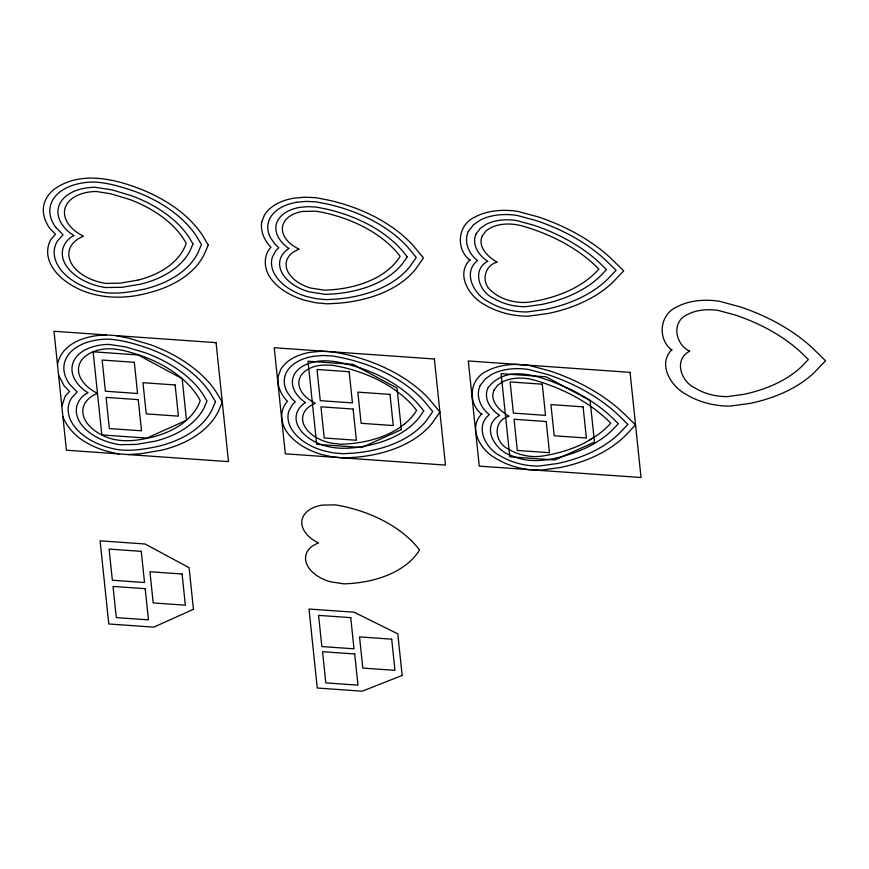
<?xml version="1.0" encoding="UTF-8"?>
<svg xmlns="http://www.w3.org/2000/svg" width="869" height="869" viewBox="0 0 869 869"><rect width="100%" height="100%" fill="white"/><g stroke="black" fill="none" stroke-linecap="round" stroke-linejoin="round"><path stroke-width="1.3" d="M57.473 364.611C61.699 342.668 86.857 335.217 106.431 334.945M61.818 406.181L65.218 396.231L69.574 391.387L64.132 385.858L58.581 375.278M469.999 259.755C455.389 274.365 469.162 296.622 484.424 304.552A54.736 34.217 10.7 0 0 528.493 316.142L548.317 313.459A158.94 99.381 10.7 0 0 612.754 282.316L623.714 270.846L610.179 257.648A158.94 99.381 10.7 0 0 538.226 216.902L517.544 211.363A54.736 34.217 10.7 0 0 475.267 216.892C457.746 224.332 455.16 248.86 470.064 260.298M481.839 413.84C467.229 428.46 481.002 450.707 496.264 458.636A54.736 34.217 10.7 0 0 528.732 469.608L540.322 470.238L560.157 467.555A158.94 99.381 10.7 0 0 624.594 436.401L635.554 424.93L622.008 411.743A158.94 99.381 10.7 0 0 550.066 370.998L529.384 365.458L517.739 364.448A54.736 34.217 10.7 0 0 487.107 370.976C469.586 378.417 467.001 402.944 481.893 414.394M671.835 349.675C657.236 364.285 671.009 386.542 686.271 394.472A54.736 34.217 10.7 0 0 730.329 406.062L750.153 403.379A158.94 99.381 10.7 0 0 814.59 372.236L825.55 360.765L812.015 347.567A158.94 99.381 10.7 0 0 740.062 306.822L719.38 301.282A54.736 34.217 10.7 0 0 677.114 306.811C659.582 314.252 657.007 338.78 671.9 350.218M589.953 439.91L593.972 437.411M84.804 394.504L88.03 392.69L84.369 390.387A46.339 28.981 10.7 0 1 74.202 360.157A46.339 28.981 10.7 0 1 109.19 344.417L125.962 347.003L145.677 352.912A107.658 67.315 10.7 0 1 202.629 393.787L207.018 401.065L204.096 407.833A107.658 67.315 10.7 0 1 154.899 441.235L136.14 444.439L119.661 444.678A46.339 28.981 10.7 0 1 80.85 423.746A46.339 28.981 10.7 0 1 84.793 394.504M689.671 351.206C673.258 359.636 681.057 381.817 695.233 388.128A39.985 25.005 10.7 0 0 727.418 396.601L743.614 394.363A144.276 90.202 10.7 0 0 802.098 366.088L808.355 359.549L800.631 352.032A144.276 90.202 10.7 0 0 735.326 315.045L718.424 310.472A39.985 25.005 10.7 0 0 687.542 314.513C671.02 321.649 675.115 344.32 689.671 351.195M296.763 202.238L306.214 201.391L316.24 201.88L327.178 204.009A120.845 75.56 10.7 0 1 407.952 247.372L416.262 257.441L409.951 266.49A120.845 75.56 10.7 0 1 337.096 299.034L326.451 299.642L316.381 298.719L306.616 296.525A48.718 30.458 10.7 0 1 276.766 277.483A48.621 30.404 10.7 0 1 272.453 256.855L275.973 250.446L278.862 247.774L275.364 244.645L270.455 237.639A48.621 30.404 10.7 0 1 296.698 202.314M313.242 356.323L322.703 355.486L332.718 355.975L343.657 358.104A120.845 75.56 10.7 0 1 424.43 401.456L432.751 411.537L426.429 420.574A120.845 75.56 10.7 0 1 353.585 453.118L342.929 453.727L332.87 452.803L323.094 450.609A48.718 30.458 10.7 0 1 293.244 431.578A48.621 30.404 10.7 0 1 288.932 410.95L292.451 404.541L295.341 401.858L291.843 398.741L286.933 391.734A48.621 30.404 10.7 0 1 313.177 356.399M128.384 454.574L140.745 453.759L162.058 450.109A122.333 76.494 10.7 0 0 217.967 412.167L222.279 402.141L215.794 391.354A122.333 76.494 10.7 0 0 151.076 344.917L128.666 338.193L115.957 335.608M118.857 453.9C96.448 450.044 71.942 439.269 62.926 416.848M55.888 227.472L63.089 234.782L57.321 241.191A54.562 34.119 10.7 0 0 105.192 292.668C118.488 294.059 131.882 291.875 144.851 289.029A115.816 72.409 10.7 0 0 197.774 253.107L201.467 244.526L195.916 235.303A115.816 72.409 10.7 0 0 134.652 191.332C121.378 186.835 107.723 182.588 93.635 182.023A54.562 34.119 10.7 0 0 55.855 227.472M261.721 222.04C260.211 231.415 264.469 240.648 270.965 247.22C262.764 255.899 264.024 269.651 270.987 278.71A55.268 34.554 10.7 0 0 304.856 300.305L315.936 302.792L327.407 303.846L339.019 303.183A127.363 79.633 10.7 0 0 415.806 268.89L423.442 257.952L413.394 245.764A127.363 79.633 10.7 0 0 328.254 200.076L316.316 197.752L304.91 197.187L294.178 198.143A55.268 34.554 10.7 0 0 264.361 215.262L261.721 222.04M278.21 376.136C276.7 385.51 280.948 394.732 287.443 401.304C279.253 409.983 280.513 423.746 287.465 432.795A55.268 34.554 10.7 0 0 321.334 454.4L332.414 456.888L343.885 457.941L355.508 457.268A127.363 79.633 10.7 0 0 432.284 422.975L439.92 412.036L429.873 399.859A127.363 79.633 10.7 0 0 344.732 354.161L332.805 351.836L321.389 351.282L310.667 352.238A55.268 34.554 10.7 0 0 280.839 369.347L278.21 376.136M468.261 231.556C463.557 242.006 468.923 253.878 477.45 260.548C462.297 272.79 473.942 294.591 488.411 301.728A48.175 30.122 10.7 0 0 527.201 311.938L545.406 309.451A152.423 95.297 10.7 0 0 607.203 279.579L616.067 270.302L605.117 259.635A152.423 95.297 10.7 0 0 536.119 220.563L517.12 215.447A48.175 30.122 10.7 0 0 479.905 220.313L473.442 224.821L468.261 231.556M476.049 233.924C471.313 244.526 478.873 255.801 487.824 261.276C471.422 269.727 479.221 291.886 493.386 298.208A39.985 25.005 10.7 0 0 525.582 306.681L541.778 304.443A144.276 90.202 10.7 0 0 600.262 276.168L606.508 269.629L598.795 262.112A144.276 90.202 10.7 0 0 533.49 225.125L516.588 220.552A39.985 25.005 10.7 0 0 485.695 224.593L480.383 228.297L476.049 233.924M482.284 235.825C477.038 247.339 489.03 257.713 497.274 262.134C483.577 265.621 480.742 283.728 492.256 291.658A33.435 20.899 10.7 0 0 531.068 301.869A137.758 86.129 10.7 0 0 598.871 269.097A137.758 86.129 10.7 0 0 523.16 226.222A33.435 20.899 10.7 0 0 485.934 231.089L482.284 235.825M480.101 385.64C475.397 396.09 480.763 407.963 489.29 414.643C474.137 426.885 485.782 448.676 500.251 455.823A48.175 30.122 10.7 0 0 539.03 466.034L557.246 463.546A152.423 95.297 10.7 0 0 619.043 433.674L627.907 424.398L616.957 413.72A152.423 95.297 10.7 0 0 547.959 374.648L528.96 369.542A48.175 30.122 10.7 0 0 491.745 374.398L485.282 378.917L480.101 385.64M487.889 388.019C483.142 398.61 490.713 409.896 499.664 415.371C479.905 426.505 495.515 451.587 512.471 455.975C530.655 464.003 550.935 460.244 569.162 454.476A144.276 90.202 10.7 0 0 612.102 430.264L618.348 423.724L610.635 416.208A144.276 90.202 10.7 0 0 569.912 389.16C545.689 378.471 507.865 361.406 487.889 388.019M494.124 389.909C488.769 401.445 501.022 411.787 509.115 416.218C491.832 420.759 494.483 443.407 509.212 449.49A33.435 20.899 10.7 0 0 542.908 455.964A137.758 86.129 10.7 0 0 585.467 442.44L596.862 435.51A137.758 86.129 10.7 0 0 610.711 423.181A137.758 86.129 10.7 0 0 594.07 408.712L587.726 404.281A137.758 86.129 10.7 0 0 535 380.307A33.435 20.899 10.7 0 0 502.173 382.099L497.774 385.173L494.124 389.909M192.994 243.928L190.072 250.696A107.658 67.315 10.7 0 1 140.876 284.098L122.116 287.302L105.638 287.541A46.339 28.981 10.7 0 1 66.826 266.609A46.339 28.981 10.7 0 1 70.769 237.367L74.006 235.553L70.346 233.25A46.339 28.981 10.7 0 1 60.178 203.02A46.339 28.981 10.7 0 1 95.166 187.28L111.938 189.866L131.654 195.775A107.658 67.315 10.7 0 1 188.606 236.65L192.994 243.928M208.256 245.004L203.943 255.03A122.333 76.494 10.7 0 1 148.034 292.983C119.759 300.728 87.812 298.502 64.013 280.014A61.145 38.225 10.7 0 1 51.195 239.094L55.551 234.261L50.109 228.732A61.145 38.225 10.7 0 1 54.508 189.029C79.068 171.627 110.863 177.939 137.052 187.78A122.333 76.494 10.7 0 1 201.771 234.217L208.256 245.004M215.49 401.663L211.797 410.233A115.816 72.409 10.7 0 1 158.875 446.166C145.905 449.001 132.512 451.196 119.216 449.805A54.562 34.119 10.7 0 1 71.312 398.317L77.113 391.919L69.911 384.598A54.562 34.119 10.7 0 1 107.658 339.149C121.747 339.725 135.401 343.961 148.675 348.469A115.816 72.409 10.7 0 1 209.94 392.44L215.49 401.663M407.3 256.811L402.629 263.492A112.688 70.454 10.7 0 1 334.695 293.841L325.256 294.385L308.821 291.788A40.539 25.342 10.7 0 1 288.215 248.936L289.073 248.491L288.106 247.915A40.539 25.342 10.7 0 1 300.001 207.354L307.854 206.648L316.131 207.05L325.821 208.94A112.688 70.454 10.7 0 1 401.152 249.37L407.3 256.811M423.779 410.907L419.108 417.587A112.688 70.454 10.7 0 1 368.391 445.417C349.229 449.555 327.895 450.446 310.744 439.377A40.539 25.342 10.7 0 1 304.693 403.031L305.551 402.575L304.595 401.999A40.539 25.342 10.7 0 1 303.085 365.979C321.085 356.301 342.082 362.232 360.309 368.022A112.688 70.454 10.7 0 1 417.641 403.455L423.779 410.907M404.606 423.931L399.349 427.82A106.17 66.381 10.7 0 1 340.789 444.265L332.566 443.331A30.741 19.216 10.7 0 1 315.947 437.226L314.86 436.651A33.978 21.247 10.7 0 1 309.798 406.181L315.328 403.27L309.103 399.534A33.978 21.247 10.7 0 1 307.832 369.325L308.81 368.891A30.741 19.216 10.7 0 1 324.387 365.056L332.534 365.273A106.17 66.381 10.7 0 1 395.428 390.268L401.576 394.961A106.17 66.381 10.7 0 1 416.599 410.396A106.17 66.381 10.7 0 1 404.606 423.931M298.838 249.175L293.32 252.086A33.978 21.247 10.7 0 0 310.581 288.008L324.3 290.17A106.17 66.381 10.7 0 0 400.12 256.312A106.17 66.381 10.7 0 0 316.055 211.189L302.575 211.439A33.978 21.247 10.7 0 0 292.625 245.438L298.838 249.175M318.282 542.864L312.753 545.765A33.978 21.247 10.7 0 0 330.014 581.687L343.744 583.849A106.17 66.381 10.7 0 0 419.564 549.99A106.17 66.381 10.7 0 0 335.499 504.867L322.019 505.117A33.978 21.247 10.7 0 0 301.869 521.183A33.978 21.247 10.7 0 0 318.282 542.864M186.487 420.259L146.85 438.095L101.825 434.934L93.135 351.782C109.69 345.036 127.319 351.076 143.276 356.464A101.13 63.231 10.7 0 1 200.228 400.587A101.13 63.231 10.7 0 1 151.717 437.281C135.303 441.213 117.315 443.288 101.825 434.934A39.768 24.864 10.7 0 1 97.48 393.353A39.768 24.864 10.7 0 1 93.135 351.782L138.171 354.954L182.153 378.678L186.487 420.259M401.359 429.677L361.721 447.513L316.696 444.352L308.006 361.2L353.031 364.372L397.014 388.095L401.359 429.677M193.45 609.299L153.802 627.136L108.777 623.975L100.098 540.822L145.123 543.994L189.105 567.718L193.45 609.299M594.461 442.136L554.824 459.983L509.799 456.812L501.109 373.67L546.134 376.831L590.116 400.566L594.461 442.136M402.141 675.43L362.275 691.192L317.25 688.02L309.006 609.039L354.031 612.2L397.796 633.859L402.141 675.43M137.693 280.155L120.074 283.164L105.996 283.435A39.768 24.864 10.7 0 1 70.693 262.047A39.768 24.864 10.7 0 1 83.457 236.216A39.768 24.864 10.7 0 1 65.066 208.202A39.768 24.864 10.7 0 1 96.394 191.495L110.732 193.776L129.253 199.338A101.13 63.231 10.7 0 1 186.205 243.45A101.13 63.231 10.7 0 1 137.693 280.155M216.066 342.658L53.987 331.252L66.413 450.218L228.493 461.624L216.066 342.658M630.058 372.356L468.293 360.961L479.275 466.132L641.04 477.515L630.058 372.356M434.381 358.995L274.224 347.719L285.314 453.814L445.46 465.089L434.381 358.995M542.278 384.196L510.125 381.925L513.373 413.112L545.536 415.371L542.278 384.196M349.175 371.726L317.022 369.466L320.27 400.642L352.434 402.912L349.175 371.726M134.315 362.308L102.151 360.048L105.41 391.224L137.563 393.494L134.315 362.308M583.11 406.855L550.946 404.585L554.205 435.771L586.369 438.03L583.11 406.855M390.007 394.385L357.843 392.125L361.102 423.301L393.266 425.56L390.007 394.385M175.136 384.967L142.972 382.697L146.231 413.883L178.395 416.142L175.136 384.967M546.221 421.53L514.057 419.26L517.316 450.446L549.469 452.706L546.221 421.53M353.118 409.06L320.954 406.801L324.213 437.976L356.366 440.246L353.118 409.06M138.247 399.642L106.083 397.383L109.342 428.558L141.506 430.818L138.247 399.642M141.267 551.348L109.103 549.089L112.362 580.264L144.526 582.534L141.267 551.348M182.099 574.007L149.935 571.748L153.194 602.923L185.347 605.182L182.099 574.007M145.199 588.682L113.035 586.423L116.294 617.598L148.458 619.869L145.199 588.682M350.75 617.642L318.586 615.371L321.845 646.558L353.998 648.817L350.75 617.642M391.702 639.171L359.538 636.912L362.797 668.087L394.95 670.347L391.702 639.171M354.704 653.966L322.54 651.707L325.799 682.882L357.952 685.152L354.704 653.966"/></g></svg>
